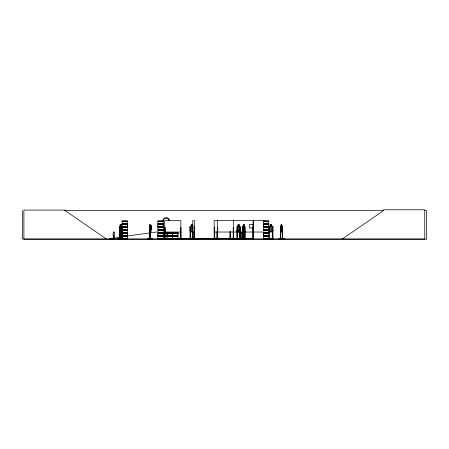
<?xml version="1.0" encoding="UTF-8"?>
<svg xmlns="http://www.w3.org/2000/svg" width="449" height="449" viewBox="0 0 449 449"><rect width="100%" height="100%" fill="white"/><g stroke="black" fill="none" stroke-linecap="round" stroke-linejoin="round"><path stroke-width="0.67" d="M127.426 234.49L127.426 233.171L122.077 233.171M127.426 225.488L127.426 224.174L122.077 224.174M157.908 235.804L157.908 233.171L177.989 233.171L177.984 235.804L157.908 235.804L157.913 234.49M157.908 226.801L157.908 224.174L163.262 224.174L163.256 226.801L157.908 226.801L157.913 225.488M163.256 234.49L163.256 233.171L163.256 235.804M163.256 225.488L163.256 224.174M172.562 234.49L172.562 233.171M172.641 235.804L172.641 234.49M177.984 234.49L177.984 233.171M268.76 235.804L263.406 235.804L263.411 234.49M268.76 226.801L263.406 226.801L263.411 225.488M268.755 224.174L268.755 225.488L268.76 224.174L263.406 224.174L263.406 226.801M163.879 238.767L230.696 238.627M190.505 238.761L196.606 238.975L190.494 238.958L190.449 238.565M242.623 237.936L242.791 234.872A0.954 0.954 0 0 0 242.595 233.373L242.353 231.925M150.886 231.746L150.527 232.745L149.725 231.072L150.387 226.391L149.848 229.663M120.59 231.813L120.747 226.678L120.394 226.184M120.596 231.858L120.736 230.455M122.1 231.858L122.251 226.678L121.898 226.184M117.537 238.975L124.238 238.947M117.582 238.767L127.426 238.795M113.423 232.217L113.378 233.373A0.954 0.836 -90 0 0 113.21 234.872L113.378 238.548L114.242 238.548L114.388 234.872A0.954 0.836 -90 0 0 114.214 233.373L114.091 232.004M114.147 238.004L113.883 237.998M147.182 238.975L152.598 238.767M167.168 238.947L167.213 236.331M172.562 236.331L172.624 238.975M120.585 229.327L120.136 230.455L120.079 224.775L120.439 224.775L120.585 226.7L120.596 238.98M122.089 229.327L121.64 230.455L121.64 226.229M151.341 226.161L150.965 225.443L150.151 229.057L150.488 231.039L151.218 228.047L150.735 228.563L150.634 226.868L150.623 228.704L150.157 229.697L150.651 229.119L150.757 230.915L151.358 226.144L150.892 231.774M150.813 226.728L151.01 225.443M282.303 231.813L280.614 231.813L280.44 230.455L280.636 231.858L282.32 231.858L282.544 230.455M282.32 231.858L282.567 226.678L282.275 226.184M244.593 231.813L244.84 226.7L244.121 226.184M119.715 238.98L119.765 226.683L120.124 226.184M119.855 238.98L119.911 226.184M121.415 226.184L121.219 238.98M121.421 226.229L121.365 238.98L121.387 238.565L121.09 238.98L121.353 227.542M278.588 238.767L284.486 238.767M239.687 231.813L240.024 230.455M240.086 230.46L239.71 231.858L237.347 231.858M149.573 226.184L149.371 238.98M149.579 226.229L149.517 238.98M163.144 238.947L168.212 238.767M218.837 238.947L212.658 238.924M235.557 238.947L246.804 238.767L235.54 238.952M235.562 238.767L246.804 238.767M113.822 238.088L114.141 238.099M150.842 231.746L150.527 232.689L149.713 231.095M244.284 233.199L243.796 234.603L242.471 234.558M113.395 232.217L113.827 231.864L114.231 232.217M268.356 238.767L273.447 238.98L272.622 238.924L272.655 238.565M189.77 238.947L190.123 238.75M190.107 238.947L190.062 238.565M240.978 232.582L241.439 232.677M280.389 238.565L280.395 238.98L280.417 226.683L280.642 226.184L281.13 226.184M242.825 233.194L243.532 232.066M237.392 226.184L237.038 226.683L237.038 238.98M281.113 226.229L280.754 226.7L280.754 229.327L281.113 230.455L281.787 230.455L282.146 229.327L281.809 224.775L281.091 224.775L281.113 231.858M122.066 238.874L121.898 224.775M112.682 238.857L109.607 238.969L114.787 238.975L114.697 238.357L114.22 238.357M109.635 238.975L110.044 238.969M110.869 238.98L110.718 238.756M113.384 238.975L113.445 238.357M113.541 238.975L113.681 238.913M114.596 238.969L114.618 238.98M150.353 226.431L150.572 226.184L150.763 226.661M189.983 238.98L190.045 226.683L190.488 226.184L191.448 226.184L191.442 224.775L192.851 224.775M190.084 226.706L190.511 226.229M241.77 238.98L241.399 238.357L241.511 238.756M243.42 226.184L242.875 226.184L242.662 226.706L242.449 238.975L242.83 238.907M238.077 226.229L237.572 226.7L237.572 229.327L238.077 230.455L239.014 230.455L239.519 229.327L239.519 226.7L239.014 226.229M282.275 238.952L282.337 227.542L282.662 227.542L282.657 238.98M241.876 231.925L241.641 233.373A0.954 0.954 0 0 0 241.439 234.872L241.641 238.548M342.329 238.98L383.547 210.615L383.547 209.778L424.76 209.778L424.76 238.98L22.45 238.98L22.45 210.615M191.487 226.229L190.786 226.7L190.786 229.327L191.487 230.455L192.801 230.455M269.232 238.745L263.411 238.795M241.309 238.98L241.652 238.745M242.741 238.98L242.791 231.577M239.772 238.952L239.783 227.542L240.164 227.542M157.908 238.868L157.908 236.331L177.989 236.331L177.989 238.868L157.891 238.975M122.639 236.797L110.954 238.756M158.497 231.746L127.465 236L122.044 235.983M64.589 210.615L383.76 210.615M424.445 210.615L426.55 210.615L426.55 239.222L23.898 239.222L23.898 210.076L65.116 210.076L65.116 210.615L106.329 238.98M264.775 220.588L253.331 220.588L253.303 238.924M122.077 221.003L127.437 221.003M157.902 221.003L163.262 221.003M263.4 221.003L268.766 221.003M163.767 221.205L163.167 221.205A3.008 3.008 0 0 1 169.082 220.425M122.083 221.267L127.426 221.267M157.913 221.267L163.256 221.267M263.411 221.267L268.755 221.267M122.044 223.827L127.471 223.827M157.868 223.827L163.296 223.827M263.372 223.827L268.799 223.827M122.044 223.989L127.471 223.989M157.868 223.989L163.296 223.989M263.372 223.989L268.799 223.989M121.584 224.775L121.943 224.775M238.043 224.775L239.081 224.775L239.081 226.184M243.38 224.775L244.161 224.775L244.138 226.229M120.091 224.82L120.427 224.82M121.595 224.82L121.932 224.82M149.814 224.82L150.235 224.82L150.437 226.7L150.235 230.455L149.859 230.455L149.657 229.327L149.848 224.775M238.077 224.82L239.048 224.82M243.403 224.82L244.138 224.82M270.281 224.82L271.578 224.82L271.578 226.229L272.262 226.7L272.262 229.327L271.572 230.455L270.281 230.455L269.591 229.327L269.591 226.7L270.281 226.229L270.247 224.775L271.628 224.775L271.628 226.184L272.521 226.184L273.003 226.678L272.947 238.98M281.113 224.82L281.826 224.82L281.787 231.858M120.377 225.056L120.377 225.527M121.881 225.056L121.881 225.527M150.168 225.056L150.168 225.527M281.237 225.056L281.663 225.056L281.663 225.527L281.237 225.527M149.528 226.184L149.848 226.184M150.202 226.184L150.572 226.184L151.369 227.851M237.358 226.184L238.077 226.184M239.014 226.184L239.732 226.184L240.086 226.678L240.164 238.98M270.247 226.184L269.299 226.184L268.856 226.683L268.878 238.98L268.923 238.565M281.787 226.184L282.314 226.184M119.872 226.229L120.635 226.229M121.376 226.229L122.139 226.229M149.534 226.229L150.505 226.229M190.505 226.229L192.801 226.229L192.801 224.82L191.487 224.82L191.493 226.229M237.369 226.229L239.721 226.229M242.887 226.229L244.632 226.229M269.316 226.229L272.498 226.229L272.958 226.7M280.614 226.229L282.303 226.229M120.596 226.184L120.747 226.678M122.1 226.184L122.251 226.678M244.593 226.229L244.901 226.678M280.417 226.683L280.372 230.46M238.077 226.7L239.014 226.7M281.113 226.7L281.787 226.7M122.173 226.801L127.432 226.801L127.432 224.174M122.134 226.986L127.471 226.986M157.868 226.986L163.296 226.986M263.372 226.986L268.799 226.986M122.134 227.149L127.471 227.149M157.868 227.149L163.296 227.149M263.372 227.149L268.799 227.149M122.173 227.334L127.432 227.334L127.432 229.866L122.167 229.866L127.426 229.798M268.76 227.334L263.406 227.334L263.406 229.866L268.766 229.871M119.849 227.542L119.647 238.98L119.883 238.565M122.195 227.542L121.96 238.98L122.207 226.678M149.5 227.542L149.242 238.98M164.676 227.542L165.052 227.542L164.979 238.98M190.017 227.542L190.415 227.542L190.415 238.98M192.756 227.542L192.61 238.98L192.537 238.565M214.167 227.542L214.543 227.542L214.521 238.98M217.316 227.542L217.692 227.542L217.726 238.98M237.072 227.542L237.454 227.542L237.381 238.98M242.668 227.542L242.999 227.542M253.113 227.542L252.725 227.542L252.77 238.98M253.331 227.542L253.55 238.98M268.844 227.542L269.248 227.542M272.986 227.542L272.582 227.542L272.588 238.98L272.537 238.565L273.031 238.565L273.031 238.98M280.412 227.542L280.737 227.542M151.38 227.823L151.392 228.502M238.077 229.327L239.014 229.327M281.113 229.327L281.787 229.327M163.256 229.798L157.913 229.798L157.913 227.334L163.262 227.334L163.262 229.866L157.891 229.978L165.221 230.006M263.411 229.798L268.755 229.798M122.167 230.006L127.437 230.006M263.4 229.978L268.766 229.978M122.167 230.113L127.437 230.101L127.426 232.644L122.077 232.644M157.902 230.096L165.221 230.101M263.4 230.113L268.766 230.101M122.179 230.264L127.426 230.264M157.913 230.264L165.215 230.264M263.411 230.264L268.755 230.264M120.641 231.858L119.866 231.858L119.816 230.46M121.275 230.46L121.415 231.858M149.399 230.46L149.568 231.858M244.901 230.46L244.61 231.858L242.87 231.858L242.662 230.455L242.926 231.813M119.872 231.813L120.635 231.813M121.376 231.813L122.139 231.813M149.579 231.813L150.505 231.813M190.505 231.813L193.092 231.813M237.369 231.813L239.721 231.813M242.887 231.813L244.632 231.813M121.37 231.858L122.145 231.858M149.523 231.858L150.51 231.858L150.466 226.184M193.115 231.858L190.471 231.858L190.039 230.46L190.09 226.706M164.676 232.032L180.857 232.032M192.728 232.032L194.524 232.032M214.167 232.032L253.113 232.032M253.331 232.032L264.102 232.032M157.908 232.644L177.989 232.644M263.406 232.644L268.76 232.644M122.044 232.829L127.471 232.829M157.868 232.829L178.023 232.829M263.372 232.829L268.799 232.829M122.044 232.992L127.471 232.992M157.868 232.992L178.023 232.992M263.372 232.992L268.799 232.992M268.76 233.171L263.406 233.171L263.406 235.804M113.21 234.872L113.406 238.548M122.077 235.804L127.432 235.804L127.432 233.171M157.868 235.983L178.023 235.983M263.372 235.983L268.799 235.983M122.044 236.146L127.471 236.146M157.868 236.146L178.023 236.146M263.372 236.146L268.799 236.146M122.077 236.331L127.432 236.331L127.432 238.868L117.582 238.924M268.76 236.331L263.406 236.331L263.406 238.868L269.209 238.924L269.175 238.565M114.265 237.919L113.844 237.919L113.878 238.756M120.725 238.565L120.427 238.98L120.461 231.577M149.22 238.565L149.539 238.565M150.308 238.565L150.628 238.565M253.55 238.565L232.868 238.627L232.868 238.98M280.372 238.565L280.771 238.565M282.303 238.565L282.696 238.565M111.548 238.677L112.188 238.677M179.415 238.98L182.49 238.761L179.46 238.952M190.449 238.683L198.149 238.98M218.955 238.767L212.663 238.75L218.972 238.952M228.945 238.767L231.981 238.952M232.071 238.75L235.13 238.761M157.913 238.795L177.984 238.795M182.49 238.761L179.42 238.745M272.622 238.767L273.475 238.767M194.305 238.952L194.254 226.678L194.176 238.98M194.462 238.947L194.524 220.588L192.728 220.588L192.728 238.98M194.125 238.947L194.159 238.565M242.948 232.711L243.364 232.582M239.687 226.229L240.052 226.7L240.063 238.98M240.81 232.066L241.511 233.194M150.993 225.825L151.139 226.655L150.926 226.234M240.529 234.558L240.103 233.194L240.496 234.603M190.084 230.455L190.511 231.813M268.856 230.46L269.293 231.858L272.532 231.858L273.003 230.46L272.492 231.813L269.316 231.813L268.912 230.455L268.9 226.706M237.106 230.455L237.403 231.813M237.038 230.46L237.381 231.858M280.782 238.75L280.737 230.23M119.776 230.455L119.911 231.858M282.556 238.565L282.556 238.98M282.528 226.678L282.533 238.98M282.443 238.565L282.443 238.98M281.158 224.82L281.158 226.229M280.608 227.542L280.631 238.98M280.541 230.23L280.563 238.98M272.908 238.565L272.913 238.98M269.293 238.98L269.293 238.565L268.799 238.565L268.799 238.98M269.22 227.542L269.243 238.98M264.601 238.565L264.601 238.98M264.584 238.565L264.556 238.98M253.18 238.98L253.113 220.588L214.167 220.588L214.167 238.98L214.24 238.565M253.068 238.565L253.068 238.98M252.68 238.565L252.68 238.98M252.45 238.627L252.45 238.98M245.008 238.98L245.008 227.542L244.677 227.542L244.683 238.98M244.862 226.678L244.862 238.98M244.8 231.577L244.778 238.98M244.654 238.565L244.654 238.98M244.234 231.577L244.278 238.98M244.189 238.565L244.189 238.98M244.099 224.82L244.469 229.327L244.099 230.455L243.403 230.455L243.032 226.7L243.42 224.775M243.846 231.577L243.891 238.98M243.801 238.565L243.801 238.98M242.999 230.23L243.021 238.98M242.87 227.542L242.892 238.98M242.331 238.756L242.331 237.919L241.899 237.919L241.899 238.756M240.462 238.565L240.462 238.98M240.423 231.577L240.378 238.98M240.198 238.565L240.198 238.98M239.991 238.565L239.991 238.98M239.889 227.542L239.856 238.98M239.048 224.775L239.014 231.858M238.077 224.775L238.077 231.858M237.482 238.565L237.482 238.98M237.347 227.542L237.285 238.98M237.24 238.565L237.224 238.98M237.106 226.706L237.145 238.98M233.637 238.565L233.637 238.98L233.603 227.542L233.227 227.542L233.194 238.98M233.497 220.588L233.452 238.98M233.379 238.565L233.435 238.98M233.334 227.542L233.3 238.98M230.657 238.565L230.657 238.98M230.612 231.673L230.612 238.98M230.455 231.673L230.455 238.98M230.438 238.565L230.382 238.98M230.348 231.673L230.27 238.98M230.225 231.673L230.191 238.98L230.146 238.565M230.073 231.673L230.04 238.98M229.866 238.627L229.866 238.98M218.309 238.627L218.309 238.98M217.591 227.542L217.619 238.98M217.456 238.565L217.468 238.98M217.423 227.542L217.389 238.98M217.316 220.588L217.316 238.98M217.204 238.565L217.215 238.98M217.153 231.577L217.125 238.98M217.047 231.577L217.019 238.98M214.745 231.577L214.779 238.98M214.729 238.565L214.673 238.98M214.639 231.577L214.594 238.98M214.442 227.542L214.369 238.98M214.268 227.542L214.336 238.98M210.227 238.627L210.227 238.98M209.632 238.627L209.632 238.98M208.196 238.627L208.196 238.98M207.606 238.627L207.606 238.98M194.54 238.565L194.563 238.98M194.372 227.542L194.423 238.98M193.878 238.565L193.906 238.98M193.833 231.577L193.788 238.98L193.777 238.565M192.773 238.565L192.756 238.98M180.998 238.565L181.026 238.98M180.947 238.98L180.964 227.542L180.588 227.542L180.554 238.98M180.795 238.98L180.857 220.588L164.676 220.588L164.693 238.98L164.783 227.542M180.694 227.542L180.756 238.98M180.661 238.565L180.661 238.98M178.999 238.627L178.999 238.98M178.275 238.627L178.275 238.98M172.635 233.171L172.562 235.804M165.086 238.565L165.086 238.98M164.946 227.542L164.901 238.98L164.828 238.565M163.262 230.113L163.256 232.644M163.256 236.331L163.262 238.868M150.595 231.577L150.595 238.98M150.482 231.577L150.538 238.98M150.449 231.577L150.471 238.98M150.336 231.577L150.325 238.98M150.235 226.229L150.247 224.775L149.803 224.775L149.814 226.229M149.304 238.565L149.326 238.98M121.628 224.775L121.595 226.229M120.702 226.678L120.702 238.98M114.602 238.357L114.602 238.756L113.159 238.756L113.159 238.357M114.315 238.357L114.315 238.857M114.231 237.919L114.22 238.756M113.541 238.756L113.541 238.357L113.064 238.357L113.064 238.857M162.628 221.205A3.603 3.603 0 0 1 169.716 220.268M167.196 233.171L167.219 235.804L167.202 233.171M150.701 227.132L150.325 229.411L150.651 230.068L151.027 227.789L150.701 227.132M127.437 221.11L122.077 221.104L122.083 223.647L127.432 223.647L127.432 221.11M163.262 221.099L157.902 221.104L157.913 223.647L163.262 223.647L163.262 221.11M268.766 221.104L263.4 221.104L263.411 223.647L268.76 223.647L268.76 221.11M253.084 224.618L249.274 224.618L249.274 227.952L253.084 227.952L253.084 224.618M192.565 225.056L191.723 225.056L191.723 225.527L192.565 225.527L192.565 225.056M238.846 225.056L238.245 225.056L238.245 225.527L238.846 225.527L238.846 225.056M243.975 225.056L243.526 225.056L243.526 225.527L243.975 225.527L243.975 225.056M271.342 225.056L270.511 225.056L270.511 225.527L271.342 225.527L271.342 225.056M120.427 226.7L120.136 226.7L120.136 229.327L120.427 229.327L120.427 226.7M121.932 226.7L121.64 226.7L121.64 229.327L121.932 229.327L121.932 226.7M150.235 226.7L149.859 226.7L149.859 229.327L150.235 229.327L150.235 226.7M192.801 226.7L191.487 226.7L191.487 229.327L192.801 229.327L192.801 226.7M244.099 226.7L243.403 226.7L243.403 229.327L244.099 229.327L244.099 226.7M271.572 226.7L270.281 226.7L270.281 229.327L271.572 229.327L271.572 226.7M264.803 238.98L264.798 238.565L264.753 238.98"/></g></svg>
